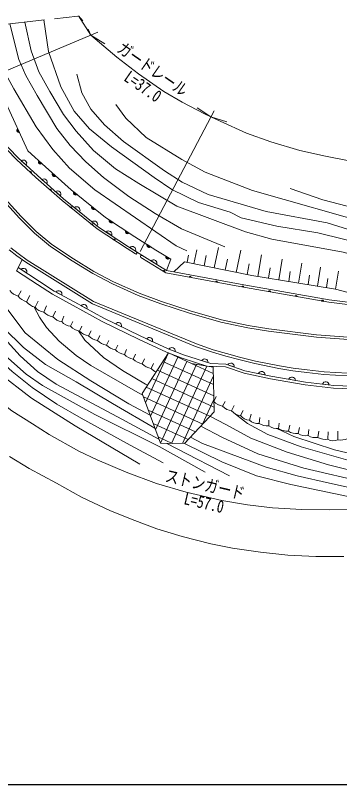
# Model space of a CAD drawing. Units: millimetres at full size, sheet at 1:1000; details may follow other scales. Extents: x 40000 to 680000, y 20000 to 380000.
# Drawn here: x 112330 to 160462, y 205000 to 319363 of the extents above; entities that cross this region are included whole.
import ezdxf
from ezdxf.enums import TextEntityAlignment as Align

# ---------------------------------------------------------------- set-up
doc = ezdxf.new("R2010")
doc.units = ezdxf.units.MM
doc.header["$LTSCALE"] = 1000
doc.linetypes.add('CHAIN', pattern=[18.5, 12, -1.5, 3.5, -1.5])
for name, color, linetype, lineweight in [('M-BGD', 7, 'Continuous', 13), ('M-BMK', 2, 'CHAIN', 13), ('M-BMK-ROW', 30, 'Continuous', 13), ('M-STR-HTXT', 7, 'Continuous', 13), ('M-TTL-BAND', 7, 'Continuous', 25)]:
    doc.layers.add(name, color=color, linetype=linetype, lineweight=lineweight)
doc.styles.add('ＭＳ ゴシック', font='')
doc.styles.get('ＭＳ ゴシック').set_extended_font_data('MS Gothic')

msp = doc.modelspace()

# ---------------------------------------------------------------- hatches: boundary and pattern name
at = {"layer": 'M-BGD'}
for points in [[(112655, 302547), (112917, 301979, -0.84072)], [(115784, 297755), (116243, 297329, -0.84072)], [(114670, 295924), (114450, 296128, -1)], [(118318, 295469), (117849, 295884, 0.84072)], [(117650, 293256), (117425, 293455, -1)], [(120999, 293125), (121486, 292731, -0.84072)], [(120698, 290667), (120465, 290856, -0.41421), (120676, 290878, -0.41421)], [(124171, 290558), (123684, 290952, 0.84072)], [(123808, 288151), (123574, 288340, -0.41421), (123785, 288362, -0.41421)], [(126258, 288952), (126781, 288607, -0.84072)], [(128693, 287348), (129215, 287004, -0.84072)], [(127099, 285883), (126848, 286048, -1)], [(131884, 285292), (132412, 284957, -0.84072)], [(134684, 283551), (135218, 283225, -0.84072)], [(134492, 281207), (134236, 281363, -1)], [(138401, 280410), (138106, 280466, -1)], [(142333, 279675), (142038, 279731, -1)], [(146265, 278946), (145970, 278998, -1)], [(150204, 278245), (149908, 278298, -1)], [(154142, 277545), (153846, 277597, -1)], [(158080, 276844), (157785, 276897, -1)]]:
    msp.add_hatch(color=256, dxfattribs=at).paths.add_polyline_path(points)

# ---------------------------------------------------------------- linework, layer by layer
for p, q in [((112917, 301979), (112655, 302547)), ((113205, 297759), (113932, 297086)), ((116243, 297329), (115784, 297755)), ((114670, 295924), (114450, 296128)), ((118318, 295469), (117849, 295884)), ((116263, 294952), (117005, 294295)), ((117650, 293256), (117425, 293455)), ((118271, 293173), (119013, 292516)), ((121486, 292731), (120999, 293125)), ((120698, 290667), (120465, 290856)), ((121096, 290795), (121867, 290172)), ((124171, 290558), (123684, 290952)), ((123808, 288151), (123574, 288340)), ((123721, 288672), (124491, 288048)), ((126781, 288607), (126258, 288952)), ((125794, 287162), (126622, 286617)), ((129215, 287004), (128693, 287348)), ((127099, 285883), (126848, 286048)), ((129330, 284839), (130166, 284308)), ((132412, 284957), (131884, 285292)), ((141843, 281831), (142461, 284833)), ((137811, 282660), (138023, 283690)), ((138841, 282448), (139265, 284508)), ((140342, 282139), (140651, 283641)), ((145119, 281157), (145793, 284433)), ((148344, 280536), (148864, 283779)), ((112477, 281406), (113353, 283031)), ((132474, 282851), (133319, 282334)), ((135218, 283225), (134684, 283551)), ((135413, 283105), (134775, 281444)), ((143481, 281494), (143818, 283132)), ((151431, 280041), (151926, 283128)), ((154370, 279569), (154852, 282506)), ((113172, 281607), (114001, 281064)), ((134492, 281207), (134236, 281363)), ((146728, 280826), (147059, 282435)), ((149888, 280288), (150135, 281832)), ((157174, 279109), (157635, 281913)), ((159854, 278669), (160293, 281348)), ((138401, 280410), (138106, 280466)), ((152901, 279806), (153136, 281275)), ((155772, 279339), (156002, 280741)), ((158514, 278889), (158734, 280228)), ((142333, 279675), (142038, 279731)), ((112742, 277623), (113199, 278430)), ((118346, 278252), (119215, 277775)), ((146265, 278946), (145970, 278998)), ((150204, 278245), (149908, 278298)), ((113994, 276797), (114451, 277714)), ((115246, 275971), (115685, 276862)), ((154142, 277545), (153846, 277597)), ((158080, 276844), (157785, 276897)), ((116557, 275245), (116960, 276183)), ((122087, 276201), (122956, 275726)), ((117883, 274543), (118260, 275383)), ((119208, 273841), (119541, 274657)), ((120534, 273139), (120872, 273875)), ((127193, 273503), (128082, 273065)), ((121859, 272436), (122213, 273172)), ((123186, 271737), (123561, 272473)), ((124516, 271043), (124885, 271782)), ((125846, 270348), (126189, 271049)), ((131796, 271265), (132696, 270851)), ((127175, 269654), (127532, 270345)), ((128505, 268960), (128818, 269672)), ((129835, 268266), (130167, 268992)), ((135058, 269180), (131660, 261762)), ((135130, 269741), (136056, 269387)), ((131164, 267572), (131501, 268295)), ((136422, 268555), (132391, 259756)), ((137786, 267930), (133122, 257751)), ((134236, 267907), (141732, 264472)), ((138458, 267622), (141696, 266139)), ((139975, 268039), (140917, 267732)), ((132491, 266872), (132838, 267602)), ((133413, 266634), (141769, 262806)), ((139231, 267484), (133853, 255745)), ((140756, 267210), (135499, 255736)), ((143873, 267410), (144810, 267088)), ((132590, 265361), (141805, 261139)), ((141706, 265682), (137146, 255729)), ((148432, 266106), (149401, 265899)), ((152917, 265268), (153894, 265103)), ((157936, 264548), (158920, 264432)), ((131767, 264088), (141214, 259760)), ((131343, 262633), (140132, 258606)), ((141781, 262245), (140096, 258567)), ((141770, 261957), (142150, 262685)), ((143098, 261259), (143466, 261934)), ((144425, 260562), (144810, 261340)), ((132065, 260652), (139051, 257451)), ((145753, 259864), (146132, 260637)), ((147081, 259166), (147338, 260086)), ((132787, 258671), (137969, 256297)), ((148503, 258710), (148636, 259564)), ((149953, 258328), (149953, 259207)), ((151404, 257946), (151473, 258733)), ((152855, 257564), (153054, 258461)), ((154305, 257182), (154486, 258084)), ((155775, 256889), (155915, 257812)), ((157250, 256616), (157389, 257557)), ((158725, 256343), (158777, 257460)), ((160216, 256259), (160224, 257557)), ((133509, 256690), (135592, 255736))]:
    msp.add_line(p, q, dxfattribs=at)
for points in [[(111498, 318109), (112855, 312802), (113858, 310412), (115581, 307428), (118498, 302555), (120438, 300040), (122785, 297609), (125399, 295247), (129165, 292423), (133086, 289894), (136995, 287630), (143443, 284933)], [(113739, 318366), (114681, 314110), (115809, 310969), (117422, 308026), (119461, 304633), (121374, 302136), (123933, 299289), (127209, 296571), (130631, 294379), (136293, 291011), (146505, 287181), (150400, 286082), (160983, 284149), (168399, 282058), (172690, 281232), (177994, 279859)], [(116527, 318685), (117224, 313983), (119070, 308727), (121041, 305104), (123306, 302482), (126593, 299811), (132932, 295258), (135558, 293475), (139517, 291527), (144230, 290102), (145854, 289281), (151124, 288031), (157208, 287045), (164849, 285159), (169421, 284128), (173522, 282795), (178054, 281869), (185546, 281289)], [(114178, 299243), (110952, 306242), (107704, 310014), (106201, 317503)], [(108681, 317787), (110090, 312137), (112074, 308426), (115415, 302799), (117875, 299423), (120347, 296641), (124119, 293436), (136219, 285098), (137795, 284358)], [(121436, 310647), (122199, 307828), (123515, 305399), (125534, 303087), (128393, 300630), (134443, 296234), (137069, 294575), (140956, 292746), (149580, 290204), (158611, 288507), (165894, 286264), (173514, 284737), (179667, 283903), (187803, 283368), (193636, 283087)], [(104843, 308355), (105531, 306783), (106601, 304731), (109677, 300836), (112498, 297937), (115367, 295277), (119255, 291835), (124471, 287614), (128925, 284681), (130163, 283896)], [(127245, 306121), (128733, 304067), (131750, 301207), (137055, 297959), (140506, 296071), (147506, 293328), (165977, 288078), (174225, 286202), (179719, 285295), (187073, 284788), (194422, 285117), (199267, 285817), (209698, 289237), (214080, 291210), (216202, 292289), (217943, 292750), (218957, 292837)], [(109941, 301067), (112743, 298188), (115602, 295537), (119481, 292102), (124678, 287897), (129115, 284975), (132273, 282974), (134775, 281444), (145711, 279400), (158923, 277050), (169942, 275710)], [(94293, 300191), (94281, 299927), (94552, 296273), (95450, 292879), (97890, 288453), (99839, 285341), (101491, 282952), (105785, 275660), (107695, 272659), (109267, 270628), (111305, 268361), (113947, 266034), (116339, 264342), (124102, 260001), (133650, 255289), (140512, 251454)], [(114178, 299243), (116777, 296834), (120612, 293438), (125712, 289311), (130064, 286445), (133197, 284460), (135413, 283105)], [(130781, 252643), (121208, 258353), (114720, 262466), (109668, 266305), (105616, 270059), (103492, 272470), (99762, 277211), (96832, 281892), (94041, 286468), (92028, 290009), (90939, 292976), (89801, 297672), (89787, 297740)], [(91693, 298369), (92442, 295307), (93931, 291386), (95882, 287588), (98741, 283044), (104967, 273811), (106914, 271197), (108804, 269156), (111827, 266440), (114836, 264037), (118472, 261577), (122081, 259473), (129377, 255444), (134284, 252830)], [(153120, 293639), (157974, 291944), (167492, 289462), (174389, 287750), (179707, 286268), (183222, 286102), (188218, 286102), (196273, 286806), (201716, 287791), (205584, 288922), (210093, 291191), (213308, 292756), (217006, 294061), (219298, 294289), (221650, 294051), (223806, 293305), (225269, 292320), (226906, 290881), (228948, 288796), (230970, 285936), (232742, 283066), (234541, 280067)], [(133627, 256367), (127487, 259655), (118405, 264518), (115594, 266399), (113031, 268748), (109730, 272364), (106685, 276317), (104389, 279988), (102591, 283520), (101509, 285914)], [(111639, 284800), (112757, 283943), (114095, 282995), (123937, 276847), (139204, 270511), (141703, 269651), (143665, 269092), (145589, 268573), (147967, 267975), (151522, 267257), (153588, 266907), (155667, 266660), (158162, 266374), (161624, 266152)], [(104045, 284022), (105292, 280726), (107537, 277049), (110553, 272904), (113534, 269973), (116816, 267466), (121363, 264878), (126749, 261663), (133041, 257974)], [(111387, 284490), (112519, 283621), (113874, 282662), (123753, 276490), (139063, 270137), (141583, 269269), (143559, 268707), (145488, 268185), (147878, 267585), (151449, 266864), (153531, 266511), (155621, 266263), (158126, 265976), (161606, 265753)], [(130963, 283390), (132088, 282677), (134648, 281112), (145648, 279056), (158871, 276704), (169908, 275361), (174568, 275027), (177724, 275372), (182934, 276209), (187750, 277109), (194101, 278604), (198825, 279943), (205385, 282971), (207075, 283795)], [(135865, 281241), (137417, 282741), (147421, 280684), (154136, 279607), (159875, 278665), (167871, 276541), (168674, 275864)], [(112477, 281406), (115596, 279359), (117820, 277913), (120882, 276233), (125221, 273861), (130604, 271209), (134782, 269286), (137113, 268394), (140732, 267214)], [(112739, 281892), (115897, 279820), (118103, 278386), (121146, 276715), (125475, 274349), (130840, 271705), (134995, 269793), (137297, 268912), (141351, 267591), (143594, 267506), (146415, 266536), (150276, 265713), (155413, 264847), (159601, 264351), (163681, 264195), (166160, 264296)], [(108051, 280870), (108397, 279678), (110742, 276182), (113766, 272154), (118608, 268179), (123526, 265054), (129183, 261613), (132335, 259909)], [(131244, 262904), (130514, 263303), (123506, 267326), (121351, 268789), (118815, 270940), (116932, 272983), (115892, 274506), (115120, 276005)], [(121683, 272468), (122650, 271073), (125418, 268513), (128247, 266554), (131646, 264543), (131963, 264391)], [(140732, 267214), (143520, 267108), (146308, 266150), (150201, 265320), (155356, 264451), (159570, 263952), (163682, 263795), (166160, 263896)], [(141219, 259765), (143558, 258554), (147287, 256531), (152696, 254421), (158813, 252551), (164566, 251122), (179086, 249411)], [(181020, 250425), (169714, 251487), (164972, 252210), (161671, 253229), (154775, 255236), (149798, 257073), (146786, 258712), (145027, 260095)], [(177857, 248301), (164488, 249873), (155176, 252028), (148329, 254194), (143068, 256631), (139838, 258291)], [(151154, 257937), (153657, 256765), (159713, 254780), (165137, 253493), (175816, 251942), (185000, 251902), (189143, 252116), (190628, 252111), (191149, 252049), (191427, 251902)], [(138322, 256673), (140131, 255695), (149564, 252215), (154151, 250883), (158941, 249831), (164810, 248512), (170550, 247684), (176183, 247349)], [(144136, 250925), (136258, 254958), (134800, 255739)], [(137447, 255739), (142965, 253008), (148110, 250906), (153198, 249628), (169040, 246314)]]:
    msp.add_lwpolyline(points, dxfattribs=at)
msp.add_lwpolyline([(141676, 267045), (138458, 267622), (135058, 269180), (131156, 263143), (133854, 255743), (137436, 255728), (141821, 260408)], close=True, dxfattribs=at)
for centre, radius, start, end in [((112836, 302286), 318, 124.64098, 284.85871), ((113502, 297351), 505, 328.33775, 125.99594), ((116050, 297582), 318, 147.05798, 307.27571), ((114560, 296026), 150, 317.16685, 137.16685), ((118120, 295718), 318, 148.36542, 308.58315), ((116569, 294550), 505, 329.64519, 127.30338), ((117538, 293355), 150, 318.47428, 138.47428), ((118577, 292771), 505, 329.64519, 127.30338), ((121277, 292970), 318, 150.91608, 311.13381), ((120581, 290761), 150, 321.02494, 141.02494), ((121420, 290407), 505, 332.19585, 129.85404), ((123962, 290798), 318, 150.91608, 311.13381), ((123691, 288246), 150, 321.02494, 141.02494), ((124045, 288284), 505, 332.19585, 129.85404), ((126550, 288825), 318, 156.51799, 316.73573), ((126154, 286808), 505, 337.79776, 135.45596), ((128984, 287222), 318, 156.51799, 316.73573), ((126973, 285966), 150, 326.62686, 146.62686), ((129696, 284491), 505, 338.81581, 136.474), ((132177, 285171), 318, 157.53604, 317.75377), ((130244, 284023), 150, 237.6449, 57.6449), ((131043, 283516), 150, 57.6449, 237.6449), ((132845, 282509), 505, 339.73592, 137.39411), ((134980, 283434), 318, 158.45614, 318.67388), ((113533, 281254), 505, 337.89799, 135.55618), ((134364, 281285), 150, 328.56501, 148.56501), ((138253, 280438), 150, 349.41012, 169.41012), ((142185, 279703), 150, 349.41012, 169.41012), ((146118, 278972), 150, 349.91405, 169.91405), ((113241, 279742), 2176, 216.42763, 256.74381), ((118734, 277928), 505, 342.41385, 140.07204), ((150056, 278271), 150, 349.91405, 169.91405), ((114493, 278916), 2176, 216.42763, 256.74381), ((115745, 278090), 2176, 216.42763, 256.74381), ((153994, 277571), 150, 349.91405, 169.91405), ((157932, 276870), 150, 349.91405, 169.91405), ((116791, 277216), 1984, 218.84012, 263.22874), ((122475, 275878), 505, 342.50585, 140.16404), ((118177, 276700), 2176, 221.92377, 262.23994), ((119502, 275997), 2176, 221.92377, 262.23994), ((120828, 275295), 2176, 221.92377, 262.23994), ((127594, 273196), 505, 344.9395, 142.59769), ((122153, 274593), 2176, 221.92377, 262.23994), ((123453, 273851), 2131, 221.59085, 262.81178), ((124796, 273201), 2176, 222.27676, 262.59294), ((126126, 272507), 2176, 222.27676, 262.59294), ((132205, 270969), 505, 346.45647, 144.11466), ((127456, 271812), 2176, 222.27676, 262.59294), ((135558, 269473), 505, 350.2366, 147.89479), ((128786, 271118), 2176, 222.27676, 262.59294), ((130115, 270424), 2176, 222.27676, 262.59294), ((131445, 269730), 2176, 222.27676, 262.59294), ((140415, 267793), 505, 353.1147, 150.77289), ((144309, 267157), 505, 352.19771, 149.8559), ((132800, 269066), 2215, 222.39574, 261.97366), ((134113, 268324), 2176, 221.8363, 245.83099), ((148896, 265907), 505, 359.1352, 156.79339), ((153389, 265089), 505, 1.60637, 159.26456), ((158417, 264393), 505, 4.41581, 162.074), ((143384, 263417), 2176, 222.12666, 262.44283), ((144712, 262719), 2176, 222.12666, 262.44283), ((146040, 262021), 2176, 222.12666, 262.44283), ((147367, 261324), 2176, 222.12666, 262.44283), ((148257, 260386), 1695, 226.04955, 278.32146), ((149748, 260494), 2176, 235.09649, 275.41266), ((151199, 260113), 2176, 235.09649, 275.41266), ((152649, 259731), 2176, 235.09649, 275.41266), ((154100, 259349), 2176, 235.09649, 275.41266), ((155409, 258882), 2026, 236.99732, 280.42746), ((156885, 258761), 2176, 239.35572, 279.67189), ((158360, 258488), 2176, 239.35572, 279.67189), ((159550, 257708), 1594, 238.86996, 294.71298), ((160630, 258573), 2351, 259.85916, 296.59629)]:
    msp.add_arc(centre, radius, start, end, dxfattribs=at)
at = {"layer": 'M-BMK'}
msp.add_line((67958, 313127), (122461, 319363), dxfattribs=at)
msp.add_lwpolyline([(110817, 292093), (113206, 289447), (115415, 287235), (117729, 285302), (120931, 283145), (123991, 281286), (126879, 279749), (130701, 278048), (134044, 276801), (138260, 275443), (142918, 274114), (146878, 273264), (149934, 272785), (157045, 271852), (164542, 271334)], dxfattribs=at)
at = {"layer": 'M-BMK-ROW'}
msp.add_lwpolyline([(110553, 291863), (112952, 289206), (115179, 286977), (117519, 285022), (120742, 282850), (123818, 280982), (126726, 279434), (130568, 277724), (133929, 276470), (138159, 275108), (142833, 273774), (146815, 272920), (149884, 272439), (157010, 271504), (164530, 270984)], dxfattribs=at)
at = {"layer": 'M-STR-HTXT'}
for p, q in [((121682, 319274), (123532, 316440)), ((121682, 319274), (122328, 318535)), ((105526, 308818), (124563, 316877)), ((123532, 316440), (123115, 317329)), ((123532, 316440), (125607, 315130)), ((141357, 304281), (139299, 305620)), ((130838, 284280), (141823, 305167)), ((141357, 304281), (143704, 303560))]:
    msp.add_line(p, q, dxfattribs=at)
for points in [[(123532, 316440), (127389, 313173), (130596, 310673), (134367, 308054), (137075, 306480), (140405, 304726), (141356, 304281)], [(141356, 304281), (142751, 303629), (146640, 301870), (150235, 300571), (154541, 299294), (158376, 298413), (161622, 297804), (164676, 297425), (169071, 297198), (173405, 297156), (176724, 297274), (179839, 297564), (183436, 298050), (186783, 298690), (189077, 299216), (193980, 300633), (198914, 302380)], [(102405, 268461), (104810, 266150), (106828, 264438), (109416, 262393), (111823, 260592), (114852, 258641), (117333, 257043), (121762, 254570), (124489, 253266), (128756, 251446), (133271, 249787), (137676, 248492), (142955, 247253), (146783, 246607), (150506, 246155), (154857, 245882), (159027, 245832), (164405, 245956)], [(111444, 253770), (114376, 251995), (118435, 249825), (122136, 247729), (126464, 245725), (130058, 244250), (133336, 243046), (137079, 241903), (141329, 240815), (144583, 240166), (148708, 239540), (152763, 239098), (156940, 238892), (161115, 238909)]]:
    msp.add_lwpolyline(points, dxfattribs=at)
at = {"layer": 'M-TTL-BAND'}
msp.add_line((40000, 205000), (579000, 205000), dxfattribs=at)

# ---------------------------------------------------------------- texts
at = {"layer": 'M-STR-HTXT', "style": 'ＭＳ ゴシック', "width": 0.8}
for s, rotation, p in [('ガードレール', 325.225, (131892, 310189)), ('ストンガード', 346.789, (140159, 248189))]:
    msp.add_text(s, height=1833, rotation=rotation, dxfattribs=at).set_placement(p, align=Align.BOTTOM_CENTER)
for s, rotation, p in [('L=37.0', 325.225, (131797, 309557)), ('L=57.0', 346.789, (140552, 247817))]:
    msp.add_text(s, height=1833, rotation=rotation, dxfattribs=at).set_placement(p, align=Align.TOP_CENTER)

doc.saveas('drawing.dxf')
